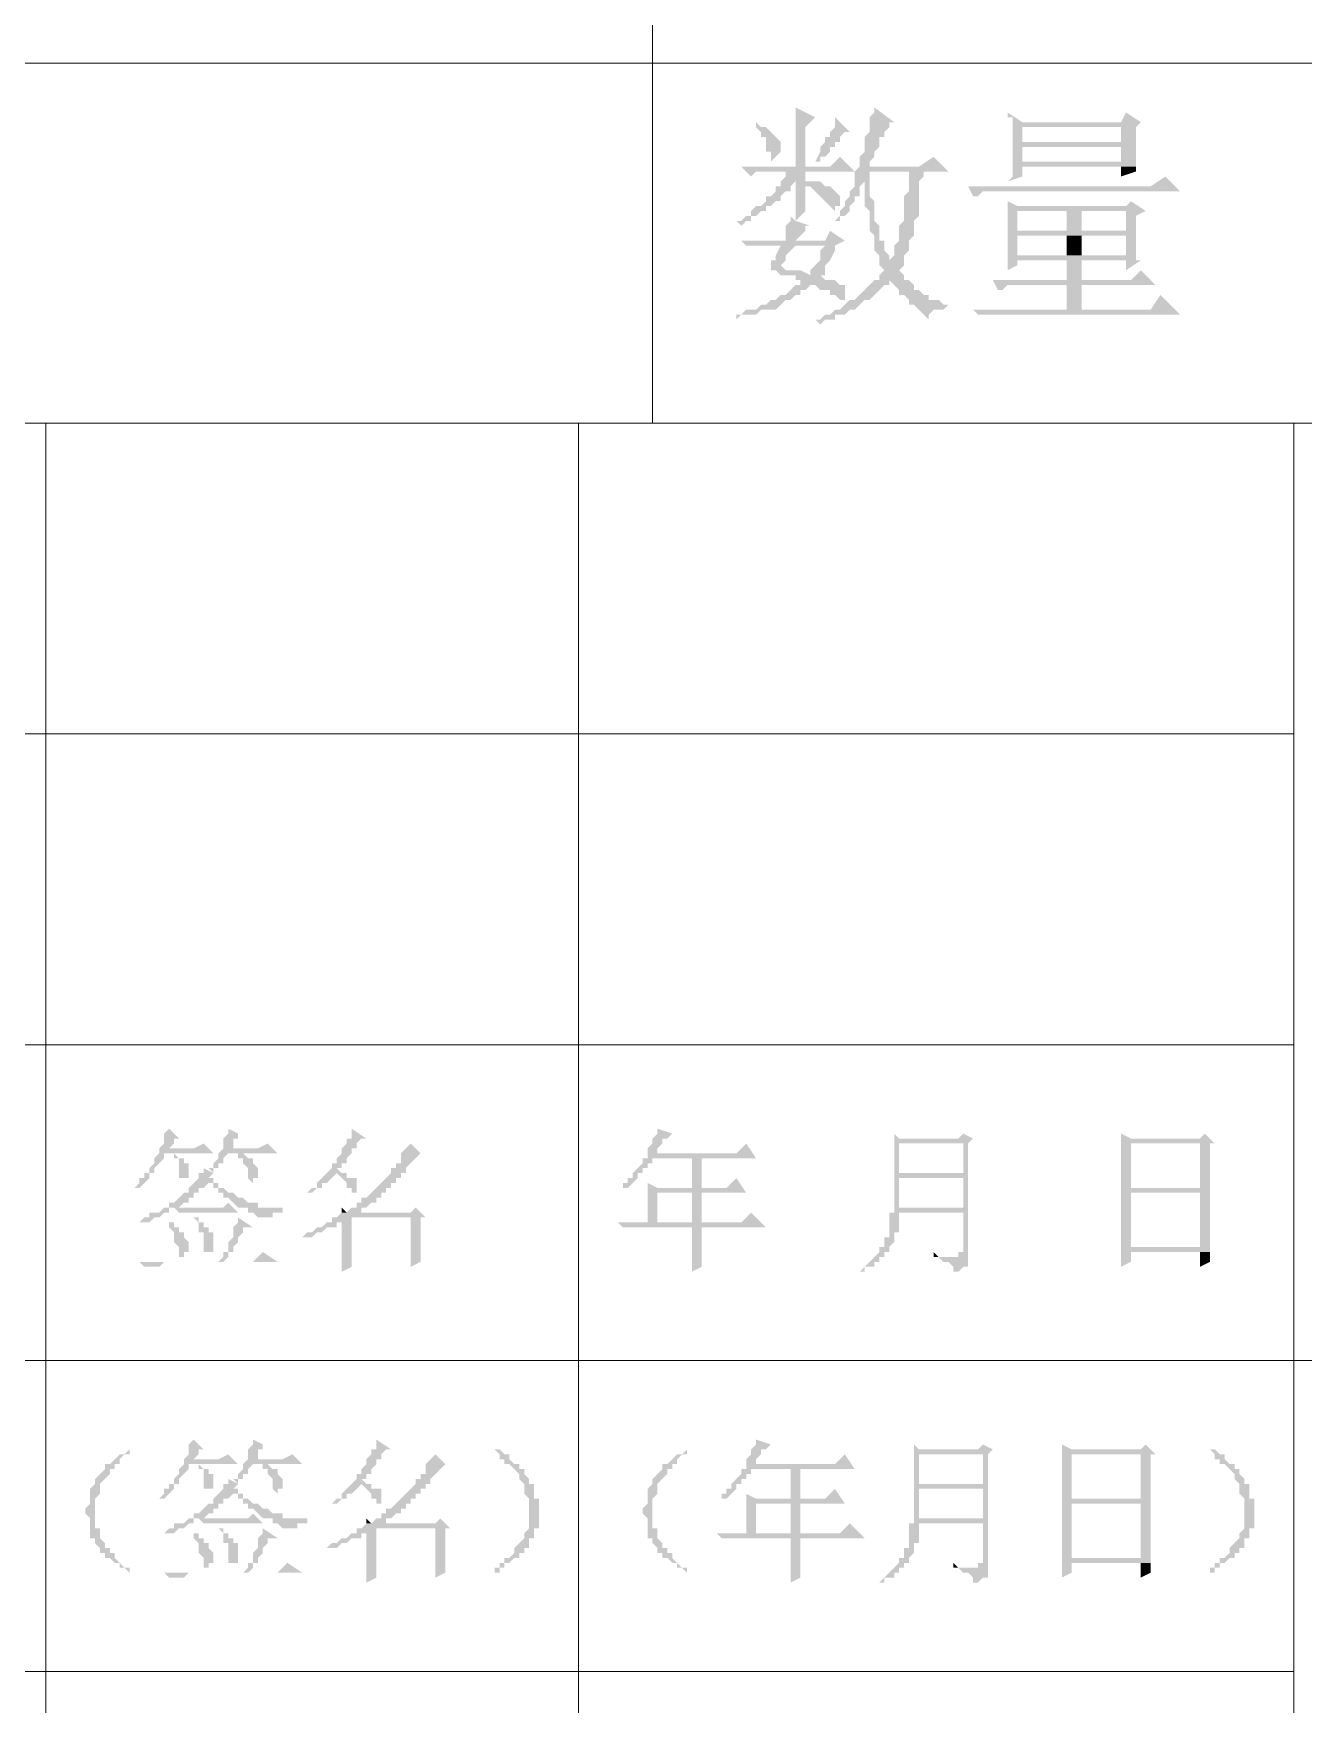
# Model space of a CAD drawing. Header units: millimetres. Extents: x 6 to 291, y 3 to 207.
# Drawn here: x 234.84 to 245.74, y 17.33 to 31.67 of the extents above; entities that cross this region are included whole.
import ezdxf

# ---------------------------------------------------------------- set-up
doc = ezdxf.new("R2010")
doc.units = ezdxf.units.MM

msp = doc.modelspace()

# ---------------------------------------------------------------- hatches: boundary and pattern name
h = msp.add_hatch(color=7)
h.dxf.hatch_style = 2
h.paths.add_polyline_path([(241.384526, 31.030333), (241.384526, 30.988), (241.384526, 30.522333), (241.469192, 30.522333), (241.469192, 30.861), (241.553859, 30.945667)])
h = msp.add_hatch(color=7)
h.dxf.hatch_style = 2
h.paths.add_polyline_path([(242.061859, 31.030333), (242.061859, 30.988), (242.019526, 30.945667), (242.019526, 30.818667), (241.977192, 30.776333), (241.977192, 30.649333), (241.934859, 30.607), (241.934859, 30.522333), (242.019526, 30.522333), (242.019526, 30.564667), (242.061859, 30.607), (242.061859, 30.649333), (242.104192, 30.691667), (242.104192, 30.776333), (242.146526, 30.776333), (242.146526, 30.818667), (242.188859, 30.861), (242.188859, 30.903333), (242.231192, 30.903333)])
h = msp.add_hatch(color=7)
h.dxf.hatch_style = 2
h.paths.add_polyline_path([(243.204859, 30.988), (243.204859, 30.945667), (243.247192, 30.945667), (243.247192, 30.903333), (244.178526, 30.861), (244.178526, 30.734), (243.331859, 30.734), (243.247192, 30.691667), (243.247192, 30.437667), (243.204859, 30.395333), (243.331859, 30.437667), (243.331859, 30.522333), (244.305526, 30.522333), (243.331859, 30.564667), (243.331859, 30.691667), (244.305526, 30.691667), (244.305526, 30.861), (244.347859, 30.903333), (243.331859, 30.903333)])
h = msp.add_hatch(color=7)
h.dxf.hatch_style = 2
h.paths.add_polyline_path([(244.220859, 30.988), (244.178526, 30.903333), (243.331859, 30.903333), (244.347859, 30.903333)])
h = msp.add_hatch(color=7)
h.dxf.hatch_style = 2
h.paths.add_polyline_path([(241.045859, 30.903333), (241.045859, 30.861), (241.088192, 30.818667), (241.088192, 30.776333), (241.130526, 30.776333), (241.130526, 30.649333), (241.172859, 30.649333), (241.172859, 30.564667), (241.215192, 30.607), (241.257526, 30.649333), (241.257526, 30.734), (241.215192, 30.776333), (241.172859, 30.818667), (241.130526, 30.861), (241.088192, 30.861)])
h = msp.add_hatch(color=7)
h.dxf.hatch_style = 2
h.paths.add_polyline_path([(241.723192, 30.945667), (241.723192, 30.903333), (241.723192, 30.861), (241.680859, 30.818667), (241.680859, 30.776333), (241.638526, 30.776333), (241.638526, 30.734), (241.596192, 30.691667), (241.596192, 30.649333), (241.553859, 30.564667), (241.596192, 30.564667), (241.596192, 30.607), (241.638526, 30.607), (241.680859, 30.649333), (241.680859, 30.691667), (241.723192, 30.691667), (241.723192, 30.734), (241.765526, 30.734), (241.765526, 30.776333), (241.807859, 30.818667), (241.850192, 30.818667)])
h = msp.add_hatch(color=7)
h.dxf.hatch_style = 2
h.paths.add_polyline_path([(243.247192, 30.903333), (243.247192, 30.691667), (243.331859, 30.734), (243.331859, 30.861), (244.178526, 30.861)])
h = msp.add_hatch(color=7)
h.dxf.hatch_style = 2
h.paths.add_polyline_path([(244.305526, 30.691667), (244.178526, 30.691667), (244.178526, 30.564667), (243.331859, 30.564667), (244.305526, 30.522333), (244.305526, 30.649333)])
h = msp.add_hatch(color=7)
h.dxf.hatch_style = 2
h.paths.add_polyline_path([(241.765526, 30.607), (241.680859, 30.522333), (240.918859, 30.522333), (241.003526, 30.437667), (241.045859, 30.48), (241.892526, 30.48)])
h = msp.add_hatch(color=7)
h.dxf.hatch_style = 2
h.paths.add_polyline_path([(242.569859, 30.607), (242.442859, 30.522333), (241.934859, 30.522333), (241.892526, 30.48), (241.892526, 30.353), (241.850192, 30.310667), (241.850192, 30.268333), (241.807859, 30.226), (241.807859, 30.183667), (241.765526, 30.141333), (241.765526, 30.099), (241.723192, 30.056667), (241.765526, 30.056667), (241.765526, 30.099), (241.807859, 30.099), (241.850192, 30.141333), (241.850192, 30.183667), (241.892526, 30.226), (241.892526, 30.268333), (241.934859, 30.268333), (241.934859, 30.353), (241.977192, 30.395333), (241.977192, 30.437667), (242.019526, 30.437667), (242.019526, 30.48), (242.696859, 30.48)])
h = msp.add_hatch(color=7)
h.dxf.hatch_style = 2
h.paths.add_polyline_path([(241.469192, 30.48), (241.299859, 30.48), (241.299859, 30.437667), (241.257526, 30.395333), (241.257526, 30.353), (241.215192, 30.353), (241.215192, 30.310667), (241.172859, 30.268333), (241.130526, 30.268333), (241.130526, 30.226), (241.088192, 30.183667), (241.045859, 30.183667), (241.003526, 30.141333), (241.003526, 30.099), (240.961192, 30.099), (240.918859, 30.056667), (240.876526, 30.056667), (240.918859, 30.014333), (240.961192, 30.056667), (241.003526, 30.056667), (241.003526, 30.099), (241.045859, 30.099), (241.088192, 30.141333), (241.130526, 30.141333), (241.130526, 30.183667), (241.172859, 30.183667), (241.215192, 30.226), (241.257526, 30.226), (241.257526, 30.268333), (241.299859, 30.310667), (241.342192, 30.310667), (241.342192, 30.353), (241.384526, 30.395333), (241.553859, 30.395333), (241.469192, 30.395333)])
h = msp.add_hatch(color=7)
h.dxf.hatch_style = 2
h.paths.add_polyline_path([(242.019526, 30.437667), (241.977192, 30.437667), (241.977192, 30.183667), (242.019526, 30.141333), (242.019526, 30.056667), (242.019526, 29.972), (242.061859, 29.929667), (242.061859, 29.802667), (242.104192, 29.760333), (242.104192, 29.718), (242.104192, 29.675667), (242.146526, 29.633333), (242.104192, 29.591), (242.104192, 29.548667), (242.061859, 29.548667), (242.019526, 29.506333), (241.977192, 29.464), (241.934859, 29.421667), (241.892526, 29.379333), (241.850192, 29.379333), (241.807859, 29.337), (241.765526, 29.294667), (241.723192, 29.294667), (241.680859, 29.252333), (241.638526, 29.252333), (241.596192, 29.21), (241.553859, 29.21), (241.596192, 29.167667), (241.638526, 29.21), (241.723192, 29.21), (241.723192, 29.252333), (241.807859, 29.252333), (241.850192, 29.294667), (241.892526, 29.294667), (241.934859, 29.337), (241.977192, 29.379333), (242.019526, 29.379333), (242.061859, 29.421667), (242.104192, 29.464), (242.146526, 29.506333), (242.188859, 29.506333), (242.188859, 29.548667), (242.315859, 29.548667), (242.315859, 29.591), (242.273526, 29.633333), (242.315859, 29.675667), (242.315859, 29.718), (242.188859, 29.718), (242.188859, 29.760333), (242.146526, 29.802667), (242.146526, 29.887333), (242.104192, 29.887333), (242.104192, 30.014333), (242.061859, 30.056667), (242.061859, 30.226), (242.019526, 30.268333), (242.019526, 30.395333)])
h = msp.add_hatch(color=7)
h.dxf.hatch_style = 2
h.paths.add_polyline_path([(242.485192, 30.48), (242.358192, 30.48), (242.358192, 30.310667), (242.315859, 30.268333), (242.315859, 30.056667), (242.273526, 30.014333), (242.273526, 29.887333), (242.231192, 29.845), (242.231192, 29.760333), (242.188859, 29.718), (242.315859, 29.718), (242.315859, 29.760333), (242.358192, 29.802667), (242.358192, 29.887333), (242.400526, 29.929667), (242.400526, 30.056667), (242.442859, 30.099), (242.442859, 30.395333), (242.485192, 30.437667)])
h = msp.add_hatch(color=7)
h.dxf.hatch_style = 2
h.paths.add_polyline_path([(244.559526, 30.437667), (244.432526, 30.353), (242.866192, 30.353), (242.908526, 30.268333), (242.950859, 30.268333), (242.993192, 30.310667), (244.686526, 30.310667)])
h = msp.add_hatch(color=7)
h.dxf.hatch_style = 2
h.paths.add_polyline_path([(244.305526, 30.522333), (244.178526, 30.522333), (244.178526, 30.437667), (244.305526, 30.48)])
h = msp.add_hatch(color=7)
h.dxf.hatch_style = 2
h.paths.add_polyline_path([(241.553859, 30.395333), (241.384526, 30.395333), (241.384526, 30.056667), (241.469192, 30.141333), (241.469192, 30.353), (241.638526, 30.353), (241.596192, 30.395333)])
h = msp.add_hatch(color=7)
h.dxf.hatch_style = 2
h.paths.add_polyline_path([(241.638526, 30.353), (241.469192, 30.353), (241.511526, 30.353), (241.553859, 30.310667), (241.596192, 30.268333), (241.638526, 30.226), (241.680859, 30.183667), (241.723192, 30.141333), (241.723192, 30.183667), (241.765526, 30.183667), (241.765526, 30.268333), (241.723192, 30.310667), (241.680859, 30.353)])
h = msp.add_hatch(color=7)
h.dxf.hatch_style = 2
h.paths.add_polyline_path([(243.204859, 30.226), (243.204859, 30.141333), (244.220859, 30.141333), (244.220859, 29.972), (243.839859, 29.972), (244.305526, 29.929667), (244.305526, 30.099), (244.390192, 30.141333), (243.289526, 30.183667)])
h = msp.add_hatch(color=7)
h.dxf.hatch_style = 2
h.paths.add_polyline_path([(243.204859, 30.141333), (243.204859, 29.929667), (244.220859, 29.929667), (244.220859, 29.760333), (243.289526, 29.760333), (244.305526, 29.760333), (244.305526, 29.929667), (243.839859, 29.972), (243.289526, 29.972), (243.289526, 30.141333), (243.712859, 30.141333)])
h = msp.add_hatch(color=7)
h.dxf.hatch_style = 2
h.paths.add_polyline_path([(244.263192, 30.226), (244.220859, 30.183667), (243.289526, 30.183667), (244.390192, 30.141333)])
h = msp.add_hatch(color=7)
h.dxf.hatch_style = 2
h.paths.add_polyline_path([(243.712859, 30.141333), (243.712859, 29.972), (243.289526, 29.972), (243.839859, 29.972), (243.839859, 30.141333), (244.220859, 30.141333)])
h = msp.add_hatch(color=7)
h.dxf.hatch_style = 2
h.paths.add_polyline_path([(241.680859, 29.972), (241.638526, 29.887333), (240.918859, 29.887333), (240.961192, 29.845), (241.638526, 29.845), (241.807859, 29.887333)])
h = msp.add_hatch(color=7)
h.dxf.hatch_style = 2
h.paths.add_polyline_path([(241.342192, 30.099), (241.342192, 30.056667), (241.299859, 30.014333), (241.299859, 29.887333), (241.384526, 29.887333), (241.426859, 29.929667), (241.469192, 29.972), (241.469192, 30.014333), (241.511526, 30.014333), (241.384526, 30.056667)])
h = msp.add_hatch(color=7)
h.dxf.hatch_style = 2
h.paths.add_polyline_path([(241.807859, 29.887333), (241.638526, 29.845), (241.596192, 29.802667), (241.596192, 29.718), (241.553859, 29.675667), (241.511526, 29.633333), (241.511526, 29.591), (241.299859, 29.591), (241.384526, 29.591), (241.384526, 29.548667), (241.426859, 29.548667), (241.426859, 29.506333), (241.384526, 29.506333), (241.342192, 29.464), (241.299859, 29.421667), (241.257526, 29.421667), (241.215192, 29.379333), (241.172859, 29.379333), (241.130526, 29.337), (241.088192, 29.337), (241.045859, 29.294667), (240.961192, 29.294667), (240.918859, 29.252333), (240.876526, 29.252333), (240.876526, 29.21), (240.918859, 29.252333), (241.045859, 29.252333), (241.088192, 29.294667), (241.215192, 29.294667), (241.257526, 29.337), (241.299859, 29.379333), (241.342192, 29.379333), (241.384526, 29.421667), (241.426859, 29.421667), (241.426859, 29.464), (241.469192, 29.464), (241.511526, 29.506333), (241.765526, 29.506333), (241.723192, 29.548667), (241.638526, 29.548667), (241.596192, 29.591), (241.638526, 29.591), (241.638526, 29.675667), (241.680859, 29.718), (241.723192, 29.802667), (241.723192, 29.845)])
h = msp.add_hatch(color=7)
h.dxf.hatch_style = 2
h.paths.add_polyline_path([(241.384526, 29.845), (241.257526, 29.845), (241.215192, 29.760333), (241.215192, 29.718), (241.172859, 29.718), (241.172859, 29.633333), (241.130526, 29.633333), (241.215192, 29.633333), (241.257526, 29.591), (241.511526, 29.591), (241.426859, 29.633333), (241.299859, 29.633333), (241.257526, 29.675667), (241.299859, 29.718), (241.299859, 29.760333), (241.342192, 29.802667)])
h = msp.add_hatch(color=7)
h.dxf.hatch_style = 2
h.paths.add_polyline_path([(243.204859, 29.929667), (243.204859, 29.887333), (243.204859, 29.633333), (243.289526, 29.675667), (243.289526, 29.718), (244.305526, 29.718), (244.305526, 29.760333), (243.289526, 29.760333), (243.289526, 29.929667), (244.220859, 29.929667)])
h = msp.add_hatch(color=7)
h.dxf.hatch_style = 2
h.paths.add_polyline_path([(243.839859, 29.760333), (243.839859, 29.929667), (243.712859, 29.929667), (243.712859, 29.760333)])
h = msp.add_hatch(color=7)
h.dxf.hatch_style = 2
h.paths.add_polyline_path([(243.712859, 29.718), (243.712859, 29.548667), (243.839859, 29.548667), (243.839859, 29.718), (244.220859, 29.718)])
h = msp.add_hatch(color=7)
h.dxf.hatch_style = 2
h.paths.add_polyline_path([(244.305526, 29.718), (243.712859, 29.718), (244.220859, 29.718), (244.220859, 29.633333), (244.347859, 29.718)])
h = msp.add_hatch(color=7)
h.dxf.hatch_style = 2
h.paths.add_polyline_path([(242.315859, 29.548667), (242.188859, 29.548667), (242.231192, 29.506333), (242.273526, 29.464), (242.273526, 29.421667), (242.315859, 29.421667), (242.358192, 29.379333), (242.358192, 29.337), (242.400526, 29.337), (242.442859, 29.294667), (242.485192, 29.252333), (242.527526, 29.21), (242.527526, 29.252333), (242.569859, 29.294667), (242.654526, 29.294667), (242.696859, 29.337), (242.654526, 29.337), (242.612192, 29.379333), (242.527526, 29.379333), (242.527526, 29.421667), (242.485192, 29.421667), (242.442859, 29.464), (242.400526, 29.464), (242.400526, 29.506333), (242.358192, 29.548667)])
h = msp.add_hatch(color=7)
h.dxf.hatch_style = 2
h.paths.add_polyline_path([(244.347859, 29.633333), (244.263192, 29.548667), (243.077859, 29.548667), (243.120192, 29.464), (243.162526, 29.464), (243.204859, 29.506333), (244.474859, 29.506333)])
h = msp.add_hatch(color=7)
h.dxf.hatch_style = 2
h.paths.add_polyline_path([(241.765526, 29.506333), (241.553859, 29.506333), (241.596192, 29.464), (241.680859, 29.464), (241.680859, 29.421667), (241.723192, 29.421667), (241.765526, 29.379333), (241.807859, 29.379333), (241.807859, 29.421667), (241.807859, 29.506333)])
h = msp.add_hatch(color=7)
h.dxf.hatch_style = 2
h.paths.add_polyline_path([(244.517192, 29.421667), (244.432526, 29.294667), (242.908526, 29.294667), (242.950859, 29.252333), (244.686526, 29.252333)])
h = msp.add_hatch(color=7)
h.dxf.hatch_style = 2
h.paths.add_polyline_path([(243.839859, 29.294667), (243.839859, 29.506333), (243.712859, 29.506333), (243.712859, 29.294667)])
h = msp.add_hatch(color=7)
h.dxf.hatch_style = 2
h.paths.add_polyline_path([(236.008192, 22.267333), (235.965859, 22.225), (235.965859, 22.182667), (235.965859, 22.140333), (235.923526, 22.098), (235.923526, 22.055667), (236.008192, 22.098), (236.050526, 22.140333), (236.050526, 22.182667), (236.092859, 22.182667)])
h = msp.add_hatch(color=7)
h.dxf.hatch_style = 2
h.paths.add_polyline_path([(236.516192, 22.267333), (236.516192, 22.225), (236.473859, 22.182667), (236.473859, 22.140333), (236.473859, 22.098), (236.431526, 22.055667), (236.516192, 22.098), (236.558526, 22.098), (236.558526, 22.182667), (236.600859, 22.182667), (236.600859, 22.225)])
h = msp.add_hatch(color=7)
h.dxf.hatch_style = 2
h.paths.add_polyline_path([(237.574526, 22.267333), (237.574526, 22.225), (237.574526, 22.182667), (237.532192, 22.182667), (237.532192, 22.140333), (237.489859, 22.098), (237.489859, 22.055667), (237.574526, 22.055667), (237.574526, 22.098), (237.616859, 22.098), (237.616859, 22.140333), (237.659192, 22.182667), (237.701526, 22.182667)])
h = msp.add_hatch(color=7)
h.dxf.hatch_style = 2
h.paths.add_polyline_path([(240.199192, 22.267333), (240.199192, 22.225), (240.156859, 22.182667), (240.156859, 22.140333), (240.114526, 22.098), (240.114526, 22.055667), (240.199192, 22.055667), (240.199192, 22.098), (240.241526, 22.140333), (240.241526, 22.182667), (240.283859, 22.182667), (240.326192, 22.225)])
h = msp.add_hatch(color=7)
h.dxf.hatch_style = 2
h.paths.add_polyline_path([(236.304526, 22.140333), (236.219859, 22.098), (236.008192, 22.098), (235.923526, 22.055667), (235.881192, 22.013333), (235.881192, 21.971), (235.838859, 21.928667), (235.838859, 21.886333), (235.796526, 21.886333), (235.796526, 21.844), (235.754192, 21.844), (235.754192, 21.801667), (235.711859, 21.759333), (235.754192, 21.759333), (235.796526, 21.801667), (235.838859, 21.844), (235.838859, 21.886333), (235.881192, 21.886333), (235.881192, 21.928667), (235.923526, 21.971), (235.965859, 22.013333), (235.965859, 22.055667), (236.389192, 22.055667)])
h = msp.add_hatch(color=7)
h.dxf.hatch_style = 2
h.paths.add_polyline_path([(236.854859, 22.140333), (236.770192, 22.098), (236.516192, 22.098), (236.431526, 22.055667), (236.431526, 22.013333), (236.389192, 21.971), (236.389192, 21.928667), (236.346859, 21.928667), (236.389192, 21.886333), (236.389192, 21.928667), (236.431526, 21.928667), (236.431526, 21.971), (236.473859, 21.971), (236.473859, 22.013333), (236.516192, 22.055667), (236.939526, 22.055667)])
h = msp.add_hatch(color=7)
h.dxf.hatch_style = 2
h.paths.add_polyline_path([(238.082526, 22.140333), (237.997859, 22.055667), (237.489859, 22.055667), (237.447526, 22.013333), (237.447526, 21.971), (237.405192, 21.971), (237.405192, 21.928667), (237.362859, 21.886333), (237.447526, 21.886333), (237.489859, 21.844), (237.532192, 21.801667), (237.532192, 21.759333), (237.574526, 21.759333), (237.574526, 21.717), (237.616859, 21.717), (237.616859, 21.759333), (237.616859, 21.801667), (237.616859, 21.844), (237.532192, 21.844), (237.532192, 21.886333), (237.489859, 21.886333), (237.447526, 21.928667), (237.489859, 21.928667), (237.489859, 21.971), (237.532192, 21.971), (237.532192, 22.013333), (237.574526, 22.055667), (238.167192, 22.055667)])
h = msp.add_hatch(color=7)
h.dxf.hatch_style = 2
h.paths.add_polyline_path([(240.961192, 22.140333), (240.876526, 22.055667), (240.114526, 22.055667), (240.114526, 22.013333), (240.072192, 22.013333), (240.072192, 21.971), (240.029859, 21.928667), (239.987526, 21.886333), (239.987526, 21.844), (239.945192, 21.844), (239.945192, 21.801667), (239.902859, 21.801667), (239.902859, 21.759333), (239.945192, 21.759333), (239.987526, 21.801667), (240.029859, 21.844), (240.029859, 21.886333), (240.072192, 21.886333), (240.072192, 21.928667), (240.114526, 21.928667), (240.114526, 21.971), (240.156859, 21.971), (240.156859, 22.013333), (241.045859, 22.013333)])
h = msp.add_hatch(color=7)
h.dxf.hatch_style = 2
h.paths.add_polyline_path([(242.231192, 22.225), (242.231192, 22.140333), (242.823859, 22.140333), (242.823859, 21.886333), (242.231192, 21.886333), (242.823859, 21.844), (242.823859, 21.59), (242.231192, 21.59), (242.231192, 21.547667), (242.823859, 21.547667), (242.823859, 21.209), (242.781526, 21.209), (242.781526, 21.166667), (242.569859, 21.166667), (242.612192, 21.166667), (242.654526, 21.124333), (242.696859, 21.124333), (242.739192, 21.082), (242.739192, 21.039667), (242.781526, 21.039667), (242.823859, 21.082), (242.866192, 21.082), (242.866192, 21.124333), (242.866192, 21.166667), (242.866192, 22.140333), (242.908526, 22.182667), (242.273526, 22.182667)])
h = msp.add_hatch(color=7)
h.dxf.hatch_style = 2
h.paths.add_polyline_path([(242.231192, 22.140333), (242.231192, 22.013333), (242.231192, 21.928667), (242.231192, 21.886333), (242.273526, 21.886333), (242.273526, 22.140333), (242.823859, 22.140333)])
h = msp.add_hatch(color=7)
h.dxf.hatch_style = 2
h.paths.add_polyline_path([(242.823859, 22.225), (242.781526, 22.182667), (242.273526, 22.182667), (242.908526, 22.182667)])
h = msp.add_hatch(color=7)
h.dxf.hatch_style = 2
h.paths.add_polyline_path([(244.178526, 22.225), (244.178526, 22.140333), (244.855859, 22.140333), (244.855859, 21.759333), (244.263192, 21.759333), (244.178526, 21.717), (244.855859, 21.717), (244.855859, 21.251333), (244.178526, 21.251333), (244.178526, 21.166667), (244.178526, 21.082), (244.263192, 21.124333), (244.263192, 21.209), (244.940526, 21.209), (244.940526, 21.293667), (244.940526, 22.140333), (244.982859, 22.140333), (244.263192, 22.182667)])
h = msp.add_hatch(color=7)
h.dxf.hatch_style = 2
h.paths.add_polyline_path([(244.178526, 22.140333), (244.178526, 22.055667), (244.178526, 21.971), (244.178526, 21.886333), (244.178526, 21.801667), (244.178526, 21.759333), (244.178526, 21.717), (244.263192, 21.759333), (244.263192, 22.140333), (244.855859, 22.140333)])
h = msp.add_hatch(color=7)
h.dxf.hatch_style = 2
h.paths.add_polyline_path([(244.898192, 22.225), (244.855859, 22.182667), (244.263192, 22.182667), (244.982859, 22.140333)])
h = msp.add_hatch(color=7)
h.dxf.hatch_style = 2
h.paths.add_polyline_path([(236.050526, 22.055667), (236.050526, 22.013333), (236.092859, 22.013333), (236.092859, 21.928667), (236.092859, 21.886333), (236.092859, 21.844), (236.177526, 21.844), (236.177526, 21.886333), (236.177526, 21.928667), (236.177526, 21.971), (236.135192, 21.971), (236.135192, 22.013333), (236.092859, 22.013333)])
h = msp.add_hatch(color=7)
h.dxf.hatch_style = 2
h.paths.add_polyline_path([(236.643192, 22.055667), (236.600859, 22.055667), (236.600859, 22.013333), (236.643192, 22.013333), (236.643192, 21.971), (236.685526, 21.928667), (236.685526, 21.886333), (236.685526, 21.844), (236.727859, 21.801667), (236.727859, 21.844), (236.770192, 21.844), (236.770192, 21.886333), (236.770192, 21.928667), (236.727859, 21.971), (236.727859, 22.013333), (236.685526, 22.013333)])
h = msp.add_hatch(color=7)
h.dxf.hatch_style = 2
h.paths.add_polyline_path([(238.167192, 22.055667), (237.997859, 22.055667), (237.997859, 22.013333), (237.997859, 21.971), (237.955526, 21.971), (237.955526, 21.928667), (237.913192, 21.928667), (237.913192, 21.886333), (237.870859, 21.844), (237.828526, 21.801667), (237.786192, 21.759333), (237.743859, 21.717), (237.701526, 21.674667), (237.659192, 21.674667), (237.659192, 21.632333), (237.616859, 21.632333), (237.616859, 21.59), (237.574526, 21.59), (237.532192, 21.547667), (237.659192, 21.547667), (237.659192, 21.59), (237.701526, 21.59), (237.743859, 21.632333), (237.786192, 21.632333), (237.786192, 21.674667), (237.828526, 21.674667), (237.828526, 21.717), (237.870859, 21.717), (237.870859, 21.759333), (237.913192, 21.759333), (237.913192, 21.801667), (237.955526, 21.801667), (237.955526, 21.844), (237.997859, 21.844), (237.997859, 21.886333), (238.040192, 21.886333), (238.040192, 21.928667), (238.082526, 21.971), (238.124859, 22.013333)])
h = msp.add_hatch(color=7)
h.dxf.hatch_style = 2
h.paths.add_polyline_path([(240.580192, 22.013333), (240.495526, 22.013333), (240.495526, 21.759333), (240.199192, 21.759333), (240.580192, 21.759333)])
h = msp.add_hatch(color=7)
h.dxf.hatch_style = 2
h.paths.add_polyline_path([(236.304526, 21.928667), (236.304526, 21.886333), (236.262192, 21.886333), (236.262192, 21.844), (236.219859, 21.801667), (236.177526, 21.759333), (236.177526, 21.717), (236.135192, 21.717), (236.092859, 21.674667), (236.050526, 21.632333), (236.008192, 21.632333), (236.008192, 21.59), (235.965859, 21.59), (235.923526, 21.547667), (235.838859, 21.547667), (235.838859, 21.505333), (235.796526, 21.505333), (235.754192, 21.463), (235.711859, 21.463), (235.838859, 21.463), (235.881192, 21.505333), (235.923526, 21.505333), (235.965859, 21.547667), (236.008192, 21.547667), (236.008192, 21.59), (236.092859, 21.59), (236.135192, 21.632333), (236.177526, 21.632333), (236.177526, 21.674667), (236.219859, 21.674667), (236.219859, 21.717), (236.262192, 21.717), (236.262192, 21.759333), (236.304526, 21.759333), (236.346859, 21.801667), (236.346859, 21.844), (236.389192, 21.844), (236.346859, 21.844), (236.389192, 21.886333)])
h = msp.add_hatch(color=7)
h.dxf.hatch_style = 2
h.paths.add_polyline_path([(236.389192, 21.844), (236.346859, 21.844), (236.346859, 21.801667), (236.389192, 21.801667), (236.389192, 21.759333), (236.431526, 21.759333), (236.431526, 21.717), (236.473859, 21.717), (236.473859, 21.674667), (236.516192, 21.674667), (236.558526, 21.632333), (236.600859, 21.59), (236.685526, 21.59), (236.685526, 21.547667), (236.727859, 21.547667), (236.770192, 21.505333), (236.897192, 21.505333), (236.897192, 21.547667), (236.981859, 21.547667), (236.981859, 21.59), (236.770192, 21.59), (236.770192, 21.632333), (236.685526, 21.632333), (236.643192, 21.674667), (236.600859, 21.674667), (236.558526, 21.717), (236.516192, 21.717), (236.473859, 21.759333), (236.431526, 21.759333), (236.431526, 21.801667), (236.389192, 21.801667)])
h = msp.add_hatch(color=7)
h.dxf.hatch_style = 2
h.paths.add_polyline_path([(237.362859, 21.886333), (237.320526, 21.844), (237.278192, 21.801667), (237.278192, 21.759333), (237.235859, 21.759333), (237.193526, 21.717), (237.235859, 21.717), (237.278192, 21.759333), (237.320526, 21.759333), (237.320526, 21.801667), (237.362859, 21.801667), (237.405192, 21.844), (237.447526, 21.886333)])
h = msp.add_hatch(color=7)
h.dxf.hatch_style = 2
h.paths.add_polyline_path([(240.876526, 21.844), (240.791859, 21.759333), (240.114526, 21.759333), (240.114526, 21.717), (240.114526, 21.674667), (240.114526, 21.547667), (240.114526, 21.463), (240.199192, 21.463), (240.199192, 21.717), (240.961192, 21.717)])
h = msp.add_hatch(color=7)
h.dxf.hatch_style = 2
h.paths.add_polyline_path([(240.114526, 21.801667), (240.114526, 21.759333), (240.580192, 21.759333), (240.199192, 21.759333)])
h = msp.add_hatch(color=7)
h.dxf.hatch_style = 2
h.paths.add_polyline_path([(242.231192, 21.886333), (242.231192, 21.801667), (242.231192, 21.759333), (242.231192, 21.717), (242.231192, 21.632333), (242.231192, 21.59), (242.273526, 21.59), (242.273526, 21.674667), (242.273526, 21.759333), (242.273526, 21.844), (242.823859, 21.844)])
h = msp.add_hatch(color=7)
h.dxf.hatch_style = 2
h.paths.add_polyline_path([(240.580192, 21.463), (240.580192, 21.717), (240.495526, 21.717), (240.495526, 21.463)])
h = msp.add_hatch(color=7)
h.dxf.hatch_style = 2
h.paths.add_polyline_path([(244.178526, 21.717), (244.178526, 21.674667), (244.178526, 21.632333), (244.178526, 21.547667), (244.178526, 21.505333), (244.178526, 21.420667), (244.178526, 21.336), (244.178526, 21.251333), (244.263192, 21.251333), (244.263192, 21.717), (244.855859, 21.717)])
h = msp.add_hatch(color=7)
h.dxf.hatch_style = 2
h.paths.add_polyline_path([(236.516192, 21.632333), (236.473859, 21.59), (236.050526, 21.59), (236.092859, 21.547667), (236.600859, 21.547667)])
h = msp.add_hatch(color=7)
h.dxf.hatch_style = 2
h.paths.add_polyline_path([(238.124859, 21.59), (238.082526, 21.547667), (237.489859, 21.547667), (237.447526, 21.505333), (238.082526, 21.505333), (238.082526, 21.166667), (237.574526, 21.166667), (238.167192, 21.166667), (238.167192, 21.251333), (238.167192, 21.505333), (238.209526, 21.505333)])
h = msp.add_hatch(color=7)
h.dxf.hatch_style = 2
h.paths.add_polyline_path([(237.489859, 21.59), (237.489859, 21.547667), (237.659192, 21.547667), (237.532192, 21.547667)])
h = msp.add_hatch(color=7)
h.dxf.hatch_style = 2
h.paths.add_polyline_path([(241.003526, 21.547667), (240.918859, 21.463), (239.860526, 21.463), (239.902859, 21.420667), (241.130526, 21.420667)])
h = msp.add_hatch(color=7)
h.dxf.hatch_style = 2
h.paths.add_polyline_path([(242.231192, 21.547667), (242.188859, 21.547667), (242.188859, 21.463), (242.188859, 21.420667), (242.188859, 21.336), (242.146526, 21.336), (242.146526, 21.293667), (242.146526, 21.251333), (242.104192, 21.251333), (242.104192, 21.209), (242.061859, 21.166667), (242.019526, 21.124333), (241.977192, 21.082), (241.934859, 21.039667), (241.977192, 21.039667), (241.977192, 21.082), (242.061859, 21.082), (242.061859, 21.124333), (242.104192, 21.124333), (242.104192, 21.166667), (242.146526, 21.166667), (242.146526, 21.209), (242.188859, 21.209), (242.188859, 21.251333), (242.231192, 21.293667), (242.231192, 21.378333), (242.273526, 21.378333), (242.273526, 21.420667), (242.273526, 21.547667), (242.823859, 21.547667)])
h = msp.add_hatch(color=7)
h.dxf.hatch_style = 2
h.paths.add_polyline_path([(236.008192, 21.463), (236.008192, 21.420667), (236.050526, 21.378333), (236.050526, 21.336), (236.050526, 21.293667), (236.092859, 21.251333), (236.092859, 21.166667), (236.135192, 21.166667), (236.135192, 21.209), (236.177526, 21.209), (236.177526, 21.251333), (236.177526, 21.293667), (236.135192, 21.336), (236.135192, 21.378333), (236.092859, 21.378333), (236.092859, 21.420667), (236.050526, 21.420667), (236.050526, 21.463)])
h = msp.add_hatch(color=7)
h.dxf.hatch_style = 2
h.paths.add_polyline_path([(236.262192, 21.505333), (236.219859, 21.505333), (236.262192, 21.463), (236.262192, 21.378333), (236.304526, 21.378333), (236.304526, 21.336), (236.304526, 21.251333), (236.304526, 21.209), (236.389192, 21.209), (236.389192, 21.251333), (236.389192, 21.336), (236.389192, 21.378333), (236.346859, 21.378333), (236.346859, 21.420667), (236.304526, 21.420667), (236.304526, 21.463), (236.262192, 21.463)])
h = msp.add_hatch(color=7)
h.dxf.hatch_style = 2
h.paths.add_polyline_path([(236.600859, 21.505333), (236.600859, 21.463), (236.558526, 21.420667), (236.558526, 21.336), (236.516192, 21.293667), (236.516192, 21.209), (236.473859, 21.209), (236.473859, 21.166667), (236.431526, 21.124333), (236.473859, 21.124333), (236.516192, 21.166667), (236.516192, 21.209), (236.558526, 21.209), (236.558526, 21.251333), (236.600859, 21.293667), (236.600859, 21.336), (236.643192, 21.378333), (236.643192, 21.420667), (236.727859, 21.420667)])
h = msp.add_hatch(color=7)
h.dxf.hatch_style = 2
h.paths.add_polyline_path([(237.405192, 21.463), (237.362859, 21.463), (237.320526, 21.420667), (237.278192, 21.420667), (237.235859, 21.378333), (237.193526, 21.378333), (237.151192, 21.336), (237.108859, 21.336), (237.235859, 21.336), (237.278192, 21.378333), (237.320526, 21.378333), (237.362859, 21.420667), (237.447526, 21.420667), (237.447526, 21.463), (237.489859, 21.463)])
h = msp.add_hatch(color=7)
h.dxf.hatch_style = 2
h.paths.add_polyline_path([(237.447526, 21.505333), (237.405192, 21.505333), (237.405192, 21.463), (237.489859, 21.463), (237.489859, 21.293667), (237.489859, 21.251333), (237.489859, 21.209), (237.489859, 21.166667), (238.082526, 21.166667), (238.082526, 21.082), (238.167192, 21.124333), (238.167192, 21.166667), (237.574526, 21.166667), (237.574526, 21.505333), (238.082526, 21.505333)])
h = msp.add_hatch(color=7)
h.dxf.hatch_style = 2
h.paths.add_polyline_path([(240.580192, 21.420667), (240.495526, 21.420667), (240.495526, 21.251333), (240.495526, 21.166667), (240.495526, 21.082), (240.495526, 21.039667), (240.580192, 21.082), (240.580192, 21.124333), (240.580192, 21.209)])
h = msp.add_hatch(color=7)
h.dxf.hatch_style = 2
h.paths.add_polyline_path([(236.812526, 21.209), (236.727859, 21.124333), (235.754192, 21.124333), (235.796526, 21.082), (235.923526, 21.082), (235.965859, 21.124333), (236.939526, 21.124333)])
h = msp.add_hatch(color=7)
h.dxf.hatch_style = 2
h.paths.add_polyline_path([(237.489859, 21.166667), (237.489859, 21.039667), (237.574526, 21.082), (237.574526, 21.166667), (238.082526, 21.166667)])
h = msp.add_hatch(color=7)
h.dxf.hatch_style = 2
h.paths.add_polyline_path([(242.569859, 21.209), (242.569859, 21.166667), (242.739192, 21.166667), (242.612192, 21.166667)])
h = msp.add_hatch(color=7)
h.dxf.hatch_style = 2
h.paths.add_polyline_path([(244.940526, 21.209), (244.855859, 21.209), (244.855859, 21.082), (244.940526, 21.124333), (244.940526, 21.166667)])
h = msp.add_hatch(color=7)
h.dxf.hatch_style = 2
h.paths.add_polyline_path([(235.669526, 19.515667), (235.627192, 19.473333), (235.584859, 19.473333), (235.542526, 19.431), (235.500192, 19.388667), (235.457859, 19.388667), (235.457859, 19.346333), (235.415526, 19.304), (235.373192, 19.261667), (235.373192, 19.219333), (235.330859, 19.177), (235.330859, 19.092333), (235.330859, 19.05), (235.288526, 19.007667), (235.288526, 18.965333), (235.330859, 18.923), (235.330859, 18.880667), (235.330859, 18.796), (235.330859, 18.753667), (235.373192, 18.753667), (235.373192, 18.711333), (235.415526, 18.669), (235.415526, 18.626667), (235.457859, 18.626667), (235.457859, 18.584333), (235.500192, 18.584333), (235.542526, 18.542), (235.584859, 18.542), (235.584859, 18.499667), (235.627192, 18.499667), (235.669526, 18.457333), (235.669526, 18.499667), (235.627192, 18.499667), (235.584859, 18.542), (235.542526, 18.584333), (235.542526, 18.626667), (235.500192, 18.626667), (235.500192, 18.669), (235.457859, 18.669), (235.457859, 18.711333), (235.415526, 18.753667), (235.415526, 18.796), (235.415526, 18.838333), (235.373192, 18.838333), (235.373192, 18.923), (235.373192, 18.965333), (235.373192, 19.05), (235.373192, 19.092333), (235.415526, 19.134667), (235.415526, 19.177), (235.415526, 19.219333), (235.457859, 19.261667), (235.500192, 19.304), (235.500192, 19.346333), (235.542526, 19.346333), (235.542526, 19.388667), (235.584859, 19.388667), (235.584859, 19.431), (235.627192, 19.473333), (235.669526, 19.473333)])
h = msp.add_hatch(color=7)
h.dxf.hatch_style = 2
h.paths.add_polyline_path([(236.219859, 19.600333), (236.177526, 19.558), (236.177526, 19.515667), (236.177526, 19.473333), (236.135192, 19.431), (236.135192, 19.388667), (236.219859, 19.431), (236.262192, 19.473333), (236.262192, 19.515667), (236.304526, 19.515667)])
h = msp.add_hatch(color=7)
h.dxf.hatch_style = 2
h.paths.add_polyline_path([(236.727859, 19.600333), (236.727859, 19.558), (236.685526, 19.515667), (236.685526, 19.473333), (236.685526, 19.431), (236.643192, 19.388667), (236.727859, 19.431), (236.770192, 19.431), (236.770192, 19.515667), (236.812526, 19.515667), (236.812526, 19.558)])
h = msp.add_hatch(color=7)
h.dxf.hatch_style = 2
h.paths.add_polyline_path([(237.786192, 19.600333), (237.786192, 19.558), (237.786192, 19.515667), (237.743859, 19.515667), (237.743859, 19.473333), (237.701526, 19.431), (237.701526, 19.388667), (237.786192, 19.388667), (237.786192, 19.431), (237.828526, 19.431), (237.828526, 19.473333), (237.870859, 19.515667), (237.913192, 19.515667)])
h = msp.add_hatch(color=7)
h.dxf.hatch_style = 2
h.paths.add_polyline_path([(238.802192, 19.515667), (238.844526, 19.473333), (238.844526, 19.431), (238.886859, 19.431), (238.886859, 19.388667), (238.929192, 19.388667), (238.971526, 19.346333), (239.013859, 19.304), (239.013859, 19.261667), (239.056192, 19.219333), (239.056192, 19.177), (239.056192, 19.134667), (239.098526, 19.092333), (239.098526, 19.05), (239.098526, 19.007667), (239.098526, 18.923), (239.098526, 18.880667), (239.098526, 18.838333), (239.056192, 18.796), (239.056192, 18.753667), (239.013859, 18.711333), (238.971526, 18.669), (238.971526, 18.626667), (238.929192, 18.584333), (238.886859, 18.584333), (238.886859, 18.542), (238.844526, 18.542), (238.844526, 18.499667), (238.802192, 18.499667), (238.802192, 18.457333), (238.844526, 18.457333), (238.844526, 18.499667), (238.886859, 18.499667), (238.886859, 18.542), (238.929192, 18.542), (238.971526, 18.584333), (239.013859, 18.584333), (239.013859, 18.626667), (239.056192, 18.626667), (239.056192, 18.669), (239.098526, 18.669), (239.098526, 18.711333), (239.098526, 18.753667), (239.140859, 18.753667), (239.140859, 18.796), (239.140859, 18.838333), (239.183192, 18.838333), (239.183192, 18.923), (239.183192, 18.965333), (239.183192, 19.05), (239.183192, 19.092333), (239.140859, 19.092333), (239.140859, 19.177), (239.140859, 19.219333), (239.098526, 19.219333), (239.098526, 19.261667), (239.056192, 19.304), (239.056192, 19.346333), (239.013859, 19.346333), (239.013859, 19.388667), (238.971526, 19.388667), (238.929192, 19.431), (238.929192, 19.473333), (238.886859, 19.473333), (238.844526, 19.515667)])
h = msp.add_hatch(color=7)
h.dxf.hatch_style = 2
h.paths.add_polyline_path([(240.453192, 19.515667), (240.410859, 19.473333), (240.368526, 19.473333), (240.326192, 19.431), (240.283859, 19.388667), (240.241526, 19.388667), (240.241526, 19.346333), (240.199192, 19.304), (240.156859, 19.261667), (240.156859, 19.219333), (240.114526, 19.177), (240.114526, 19.092333), (240.114526, 19.05), (240.072192, 19.007667), (240.072192, 18.965333), (240.114526, 18.923), (240.114526, 18.880667), (240.114526, 18.796), (240.114526, 18.753667), (240.156859, 18.753667), (240.156859, 18.711333), (240.199192, 18.669), (240.199192, 18.626667), (240.241526, 18.626667), (240.241526, 18.584333), (240.283859, 18.584333), (240.326192, 18.542), (240.368526, 18.542), (240.368526, 18.499667), (240.410859, 18.499667), (240.453192, 18.457333), (240.453192, 18.499667), (240.410859, 18.499667), (240.368526, 18.542), (240.326192, 18.584333), (240.326192, 18.626667), (240.283859, 18.626667), (240.283859, 18.669), (240.241526, 18.669), (240.241526, 18.711333), (240.199192, 18.753667), (240.199192, 18.796), (240.199192, 18.838333), (240.156859, 18.838333), (240.156859, 18.923), (240.156859, 18.965333), (240.156859, 19.05), (240.156859, 19.092333), (240.199192, 19.134667), (240.199192, 19.177), (240.199192, 19.219333), (240.241526, 19.261667), (240.283859, 19.304), (240.283859, 19.346333), (240.326192, 19.346333), (240.326192, 19.388667), (240.368526, 19.388667), (240.368526, 19.431), (240.410859, 19.473333), (240.453192, 19.473333)])
h = msp.add_hatch(color=7)
h.dxf.hatch_style = 2
h.paths.add_polyline_path([(241.045859, 19.600333), (241.045859, 19.558), (241.003526, 19.515667), (241.003526, 19.473333), (240.961192, 19.431), (240.961192, 19.388667), (241.045859, 19.388667), (241.045859, 19.431), (241.088192, 19.473333), (241.088192, 19.515667), (241.130526, 19.515667), (241.172859, 19.558)])
h = msp.add_hatch(color=7)
h.dxf.hatch_style = 2
h.paths.add_polyline_path([(242.400526, 19.558), (242.400526, 19.473333), (242.993192, 19.473333), (242.993192, 19.219333), (242.400526, 19.219333), (242.993192, 19.177), (242.993192, 18.923), (242.400526, 18.923), (242.400526, 18.880667), (242.993192, 18.880667), (242.993192, 18.542), (242.950859, 18.542), (242.950859, 18.499667), (242.739192, 18.499667), (242.781526, 18.499667), (242.823859, 18.457333), (242.866192, 18.457333), (242.908526, 18.415), (242.908526, 18.372667), (242.950859, 18.372667), (242.993192, 18.415), (243.035526, 18.415), (243.035526, 18.457333), (243.035526, 18.499667), (243.035526, 19.473333), (243.077859, 19.515667), (242.442859, 19.515667)])
h = msp.add_hatch(color=7)
h.dxf.hatch_style = 2
h.paths.add_polyline_path([(242.993192, 19.558), (242.950859, 19.515667), (242.442859, 19.515667), (243.077859, 19.515667)])
h = msp.add_hatch(color=7)
h.dxf.hatch_style = 2
h.paths.add_polyline_path([(243.670526, 19.558), (243.670526, 19.473333), (244.347859, 19.473333), (244.347859, 19.092333), (243.755192, 19.092333), (243.670526, 19.05), (244.347859, 19.05), (244.347859, 18.584333), (243.670526, 18.584333), (243.670526, 18.499667), (243.670526, 18.415), (243.755192, 18.457333), (243.755192, 18.542), (244.432526, 18.542), (244.432526, 18.626667), (244.432526, 19.473333), (244.474859, 19.473333), (243.755192, 19.515667)])
h = msp.add_hatch(color=7)
h.dxf.hatch_style = 2
h.paths.add_polyline_path([(244.390192, 19.558), (244.347859, 19.515667), (243.755192, 19.515667), (244.474859, 19.473333)])
h = msp.add_hatch(color=7)
h.dxf.hatch_style = 2
h.paths.add_polyline_path([(244.940526, 19.515667), (244.982859, 19.473333), (244.982859, 19.431), (245.025192, 19.431), (245.025192, 19.388667), (245.067526, 19.388667), (245.109859, 19.346333), (245.152192, 19.304), (245.152192, 19.261667), (245.194526, 19.219333), (245.194526, 19.177), (245.194526, 19.134667), (245.236859, 19.092333), (245.236859, 19.05), (245.236859, 19.007667), (245.236859, 18.923), (245.236859, 18.880667), (245.236859, 18.838333), (245.194526, 18.796), (245.194526, 18.753667), (245.152192, 18.711333), (245.109859, 18.669), (245.109859, 18.626667), (245.067526, 18.584333), (245.025192, 18.584333), (245.025192, 18.542), (244.982859, 18.542), (244.982859, 18.499667), (244.940526, 18.499667), (244.940526, 18.457333), (244.982859, 18.457333), (244.982859, 18.499667), (245.025192, 18.499667), (245.025192, 18.542), (245.067526, 18.542), (245.109859, 18.584333), (245.152192, 18.584333), (245.152192, 18.626667), (245.194526, 18.626667), (245.194526, 18.669), (245.236859, 18.669), (245.236859, 18.711333), (245.236859, 18.753667), (245.279192, 18.753667), (245.279192, 18.796), (245.279192, 18.838333), (245.321526, 18.838333), (245.321526, 18.923), (245.321526, 18.965333), (245.321526, 19.05), (245.321526, 19.092333), (245.279192, 19.092333), (245.279192, 19.177), (245.279192, 19.219333), (245.236859, 19.219333), (245.236859, 19.261667), (245.194526, 19.304), (245.194526, 19.346333), (245.152192, 19.346333), (245.152192, 19.388667), (245.109859, 19.388667), (245.067526, 19.431), (245.067526, 19.473333), (245.025192, 19.473333), (244.982859, 19.515667)])
h = msp.add_hatch(color=7)
h.dxf.hatch_style = 2
h.paths.add_polyline_path([(236.516192, 19.473333), (236.431526, 19.431), (236.219859, 19.431), (236.135192, 19.388667), (236.092859, 19.346333), (236.092859, 19.304), (236.050526, 19.261667), (236.050526, 19.219333), (236.008192, 19.219333), (236.008192, 19.177), (235.965859, 19.177), (235.965859, 19.134667), (235.923526, 19.092333), (235.965859, 19.092333), (236.008192, 19.134667), (236.050526, 19.177), (236.050526, 19.219333), (236.092859, 19.219333), (236.092859, 19.261667), (236.135192, 19.304), (236.177526, 19.346333), (236.177526, 19.388667), (236.600859, 19.388667)])
h = msp.add_hatch(color=7)
h.dxf.hatch_style = 2
h.paths.add_polyline_path([(236.262192, 19.388667), (236.262192, 19.346333), (236.304526, 19.346333), (236.304526, 19.261667), (236.304526, 19.219333), (236.304526, 19.177), (236.389192, 19.177), (236.389192, 19.219333), (236.389192, 19.261667), (236.389192, 19.304), (236.346859, 19.304), (236.346859, 19.346333), (236.304526, 19.346333)])
h = msp.add_hatch(color=7)
h.dxf.hatch_style = 2
h.paths.add_polyline_path([(237.066526, 19.473333), (236.981859, 19.431), (236.727859, 19.431), (236.643192, 19.388667), (236.643192, 19.346333), (236.600859, 19.304), (236.600859, 19.261667), (236.558526, 19.261667), (236.600859, 19.219333), (236.600859, 19.261667), (236.643192, 19.261667), (236.643192, 19.304), (236.685526, 19.304), (236.685526, 19.346333), (236.727859, 19.388667), (237.151192, 19.388667)])
h = msp.add_hatch(color=7)
h.dxf.hatch_style = 2
h.paths.add_polyline_path([(236.854859, 19.388667), (236.812526, 19.388667), (236.812526, 19.346333), (236.854859, 19.346333), (236.854859, 19.304), (236.897192, 19.261667), (236.897192, 19.219333), (236.897192, 19.177), (236.939526, 19.134667), (236.939526, 19.177), (236.981859, 19.177), (236.981859, 19.219333), (236.981859, 19.261667), (236.939526, 19.304), (236.939526, 19.346333), (236.897192, 19.346333)])
h = msp.add_hatch(color=7)
h.dxf.hatch_style = 2
h.paths.add_polyline_path([(238.294192, 19.473333), (238.209526, 19.388667), (237.701526, 19.388667), (237.659192, 19.346333), (237.659192, 19.304), (237.616859, 19.304), (237.616859, 19.261667), (237.574526, 19.219333), (237.659192, 19.219333), (237.701526, 19.177), (237.743859, 19.134667), (237.743859, 19.092333), (237.786192, 19.092333), (237.786192, 19.05), (237.828526, 19.05), (237.828526, 19.092333), (237.828526, 19.134667), (237.828526, 19.177), (237.743859, 19.177), (237.743859, 19.219333), (237.701526, 19.219333), (237.659192, 19.261667), (237.701526, 19.261667), (237.701526, 19.304), (237.743859, 19.304), (237.743859, 19.346333), (237.786192, 19.388667), (238.378859, 19.388667)])
h = msp.add_hatch(color=7)
h.dxf.hatch_style = 2
h.paths.add_polyline_path([(238.378859, 19.388667), (238.209526, 19.388667), (238.209526, 19.346333), (238.209526, 19.304), (238.167192, 19.304), (238.167192, 19.261667), (238.124859, 19.261667), (238.124859, 19.219333), (238.082526, 19.177), (238.040192, 19.134667), (237.997859, 19.092333), (237.955526, 19.05), (237.913192, 19.007667), (237.870859, 19.007667), (237.870859, 18.965333), (237.828526, 18.965333), (237.828526, 18.923), (237.786192, 18.923), (237.743859, 18.880667), (237.870859, 18.880667), (237.870859, 18.923), (237.913192, 18.923), (237.955526, 18.965333), (237.997859, 18.965333), (237.997859, 19.007667), (238.040192, 19.007667), (238.040192, 19.05), (238.082526, 19.05), (238.082526, 19.092333), (238.124859, 19.092333), (238.124859, 19.134667), (238.167192, 19.134667), (238.167192, 19.177), (238.209526, 19.177), (238.209526, 19.219333), (238.251859, 19.219333), (238.251859, 19.261667), (238.294192, 19.304), (238.336526, 19.346333)])
h = msp.add_hatch(color=7)
h.dxf.hatch_style = 2
h.paths.add_polyline_path([(241.807859, 19.473333), (241.723192, 19.388667), (240.961192, 19.388667), (240.961192, 19.346333), (240.918859, 19.346333), (240.918859, 19.304), (240.876526, 19.261667), (240.834192, 19.219333), (240.834192, 19.177), (240.791859, 19.177), (240.791859, 19.134667), (240.749526, 19.134667), (240.749526, 19.092333), (240.791859, 19.092333), (240.834192, 19.134667), (240.876526, 19.177), (240.876526, 19.219333), (240.918859, 19.219333), (240.918859, 19.261667), (240.961192, 19.261667), (240.961192, 19.304), (241.003526, 19.304), (241.003526, 19.346333), (241.892526, 19.346333)])
h = msp.add_hatch(color=7)
h.dxf.hatch_style = 2
h.paths.add_polyline_path([(242.400526, 19.473333), (242.400526, 19.346333), (242.400526, 19.261667), (242.400526, 19.219333), (242.442859, 19.219333), (242.442859, 19.473333), (242.993192, 19.473333)])
h = msp.add_hatch(color=7)
h.dxf.hatch_style = 2
h.paths.add_polyline_path([(243.670526, 19.473333), (243.670526, 19.388667), (243.670526, 19.304), (243.670526, 19.219333), (243.670526, 19.134667), (243.670526, 19.092333), (243.670526, 19.05), (243.755192, 19.092333), (243.755192, 19.473333), (244.347859, 19.473333)])
h = msp.add_hatch(color=7)
h.dxf.hatch_style = 2
h.paths.add_polyline_path([(236.516192, 19.261667), (236.516192, 19.219333), (236.473859, 19.219333), (236.473859, 19.177), (236.431526, 19.134667), (236.389192, 19.092333), (236.389192, 19.05), (236.346859, 19.05), (236.304526, 19.007667), (236.262192, 18.965333), (236.219859, 18.965333), (236.219859, 18.923), (236.177526, 18.923), (236.135192, 18.880667), (236.050526, 18.880667), (236.050526, 18.838333), (236.008192, 18.838333), (235.965859, 18.796), (235.923526, 18.796), (236.050526, 18.796), (236.092859, 18.838333), (236.135192, 18.838333), (236.177526, 18.880667), (236.219859, 18.880667), (236.219859, 18.923), (236.304526, 18.923), (236.346859, 18.965333), (236.389192, 18.965333), (236.389192, 19.007667), (236.431526, 19.007667), (236.431526, 19.05), (236.473859, 19.05), (236.473859, 19.092333), (236.516192, 19.092333), (236.558526, 19.134667), (236.558526, 19.177), (236.600859, 19.177), (236.558526, 19.177), (236.600859, 19.219333)])
h = msp.add_hatch(color=7)
h.dxf.hatch_style = 2
h.paths.add_polyline_path([(237.574526, 19.219333), (237.532192, 19.177), (237.489859, 19.134667), (237.489859, 19.092333), (237.447526, 19.092333), (237.405192, 19.05), (237.447526, 19.05), (237.489859, 19.092333), (237.532192, 19.092333), (237.532192, 19.134667), (237.574526, 19.134667), (237.616859, 19.177), (237.659192, 19.219333)])
h = msp.add_hatch(color=7)
h.dxf.hatch_style = 2
h.paths.add_polyline_path([(241.426859, 19.346333), (241.342192, 19.346333), (241.342192, 19.092333), (241.045859, 19.092333), (241.426859, 19.092333)])
h = msp.add_hatch(color=7)
h.dxf.hatch_style = 2
h.paths.add_polyline_path([(242.400526, 19.219333), (242.400526, 19.134667), (242.400526, 19.092333), (242.400526, 19.05), (242.400526, 18.965333), (242.400526, 18.923), (242.442859, 18.923), (242.442859, 19.007667), (242.442859, 19.092333), (242.442859, 19.177), (242.993192, 19.177)])
h = msp.add_hatch(color=7)
h.dxf.hatch_style = 2
h.paths.add_polyline_path([(236.600859, 19.177), (236.558526, 19.177), (236.558526, 19.134667), (236.600859, 19.134667), (236.600859, 19.092333), (236.643192, 19.092333), (236.643192, 19.05), (236.685526, 19.05), (236.685526, 19.007667), (236.727859, 19.007667), (236.770192, 18.965333), (236.812526, 18.923), (236.897192, 18.923), (236.897192, 18.880667), (236.939526, 18.880667), (236.981859, 18.838333), (237.108859, 18.838333), (237.108859, 18.880667), (237.193526, 18.880667), (237.193526, 18.923), (236.981859, 18.923), (236.981859, 18.965333), (236.897192, 18.965333), (236.854859, 19.007667), (236.812526, 19.007667), (236.770192, 19.05), (236.727859, 19.05), (236.685526, 19.092333), (236.643192, 19.092333), (236.643192, 19.134667), (236.600859, 19.134667)])
h = msp.add_hatch(color=7)
h.dxf.hatch_style = 2
h.paths.add_polyline_path([(241.723192, 19.177), (241.638526, 19.092333), (240.961192, 19.092333), (240.961192, 19.05), (240.961192, 19.007667), (240.961192, 18.880667), (240.961192, 18.796), (241.045859, 18.796), (241.045859, 19.05), (241.807859, 19.05)])
h = msp.add_hatch(color=7)
h.dxf.hatch_style = 2
h.paths.add_polyline_path([(240.961192, 19.134667), (240.961192, 19.092333), (241.426859, 19.092333), (241.045859, 19.092333)])
h = msp.add_hatch(color=7)
h.dxf.hatch_style = 2
h.paths.add_polyline_path([(236.727859, 18.965333), (236.685526, 18.923), (236.262192, 18.923), (236.304526, 18.880667), (236.812526, 18.880667)])
h = msp.add_hatch(color=7)
h.dxf.hatch_style = 2
h.paths.add_polyline_path([(241.426859, 18.796), (241.426859, 19.05), (241.342192, 19.05), (241.342192, 18.796)])
h = msp.add_hatch(color=7)
h.dxf.hatch_style = 2
h.paths.add_polyline_path([(243.670526, 19.05), (243.670526, 19.007667), (243.670526, 18.965333), (243.670526, 18.880667), (243.670526, 18.838333), (243.670526, 18.753667), (243.670526, 18.669), (243.670526, 18.584333), (243.755192, 18.584333), (243.755192, 19.05), (244.347859, 19.05)])
h = msp.add_hatch(color=7)
h.dxf.hatch_style = 2
h.paths.add_polyline_path([(236.219859, 18.796), (236.219859, 18.753667), (236.262192, 18.711333), (236.262192, 18.669), (236.262192, 18.626667), (236.304526, 18.584333), (236.304526, 18.499667), (236.346859, 18.499667), (236.346859, 18.542), (236.389192, 18.542), (236.389192, 18.584333), (236.389192, 18.626667), (236.346859, 18.669), (236.346859, 18.711333), (236.304526, 18.711333), (236.304526, 18.753667), (236.262192, 18.753667), (236.262192, 18.796)])
h = msp.add_hatch(color=7)
h.dxf.hatch_style = 2
h.paths.add_polyline_path([(236.473859, 18.838333), (236.431526, 18.838333), (236.473859, 18.796), (236.473859, 18.711333), (236.516192, 18.711333), (236.516192, 18.669), (236.516192, 18.584333), (236.516192, 18.542), (236.600859, 18.542), (236.600859, 18.584333), (236.600859, 18.669), (236.600859, 18.711333), (236.558526, 18.711333), (236.558526, 18.753667), (236.516192, 18.753667), (236.516192, 18.796), (236.473859, 18.796)])
h = msp.add_hatch(color=7)
h.dxf.hatch_style = 2
h.paths.add_polyline_path([(236.812526, 18.838333), (236.812526, 18.796), (236.770192, 18.753667), (236.770192, 18.669), (236.727859, 18.626667), (236.727859, 18.542), (236.685526, 18.542), (236.685526, 18.499667), (236.643192, 18.457333), (236.685526, 18.457333), (236.727859, 18.499667), (236.727859, 18.542), (236.770192, 18.542), (236.770192, 18.584333), (236.812526, 18.626667), (236.812526, 18.669), (236.854859, 18.711333), (236.854859, 18.753667), (236.939526, 18.753667)])
h = msp.add_hatch(color=7)
h.dxf.hatch_style = 2
h.paths.add_polyline_path([(237.616859, 18.796), (237.574526, 18.796), (237.532192, 18.753667), (237.489859, 18.753667), (237.447526, 18.711333), (237.405192, 18.711333), (237.362859, 18.669), (237.320526, 18.669), (237.447526, 18.669), (237.489859, 18.711333), (237.532192, 18.711333), (237.574526, 18.753667), (237.659192, 18.753667), (237.659192, 18.796), (237.701526, 18.796)])
h = msp.add_hatch(color=7)
h.dxf.hatch_style = 2
h.paths.add_polyline_path([(237.659192, 18.838333), (237.616859, 18.838333), (237.616859, 18.796), (237.701526, 18.796), (237.701526, 18.626667), (237.701526, 18.584333), (237.701526, 18.542), (237.701526, 18.499667), (238.294192, 18.499667), (238.294192, 18.415), (238.378859, 18.457333), (238.378859, 18.499667), (237.786192, 18.499667), (237.786192, 18.838333), (238.294192, 18.838333)])
h = msp.add_hatch(color=7)
h.dxf.hatch_style = 2
h.paths.add_polyline_path([(238.336526, 18.923), (238.294192, 18.880667), (237.701526, 18.880667), (237.659192, 18.838333), (238.294192, 18.838333), (238.294192, 18.499667), (237.786192, 18.499667), (238.378859, 18.499667), (238.378859, 18.584333), (238.378859, 18.838333), (238.421192, 18.838333)])
h = msp.add_hatch(color=7)
h.dxf.hatch_style = 2
h.paths.add_polyline_path([(237.701526, 18.923), (237.701526, 18.880667), (237.870859, 18.880667), (237.743859, 18.880667)])
h = msp.add_hatch(color=7)
h.dxf.hatch_style = 2
h.paths.add_polyline_path([(241.850192, 18.880667), (241.765526, 18.796), (240.707192, 18.796), (240.749526, 18.753667), (241.977192, 18.753667)])
h = msp.add_hatch(color=7)
h.dxf.hatch_style = 2
h.paths.add_polyline_path([(242.400526, 18.880667), (242.358192, 18.880667), (242.358192, 18.796), (242.358192, 18.753667), (242.358192, 18.669), (242.315859, 18.669), (242.315859, 18.626667), (242.315859, 18.584333), (242.273526, 18.584333), (242.273526, 18.542), (242.231192, 18.499667), (242.188859, 18.457333), (242.146526, 18.415), (242.104192, 18.372667), (242.146526, 18.372667), (242.146526, 18.415), (242.231192, 18.415), (242.231192, 18.457333), (242.273526, 18.457333), (242.273526, 18.499667), (242.315859, 18.499667), (242.315859, 18.542), (242.358192, 18.542), (242.358192, 18.584333), (242.400526, 18.626667), (242.400526, 18.711333), (242.442859, 18.711333), (242.442859, 18.753667), (242.442859, 18.880667), (242.993192, 18.880667)])
h = msp.add_hatch(color=7)
h.dxf.hatch_style = 2
h.paths.add_polyline_path([(241.426859, 18.753667), (241.342192, 18.753667), (241.342192, 18.584333), (241.342192, 18.499667), (241.342192, 18.415), (241.342192, 18.372667), (241.426859, 18.415), (241.426859, 18.457333), (241.426859, 18.542)])
h = msp.add_hatch(color=7)
h.dxf.hatch_style = 2
h.paths.add_polyline_path([(237.024192, 18.542), (236.939526, 18.457333), (235.965859, 18.457333), (236.008192, 18.415), (236.135192, 18.415), (236.177526, 18.457333), (237.151192, 18.457333)])
h = msp.add_hatch(color=7)
h.dxf.hatch_style = 2
h.paths.add_polyline_path([(237.701526, 18.499667), (237.701526, 18.372667), (237.786192, 18.415), (237.786192, 18.499667), (238.294192, 18.499667)])
h = msp.add_hatch(color=7)
h.dxf.hatch_style = 2
h.paths.add_polyline_path([(242.739192, 18.542), (242.739192, 18.499667), (242.908526, 18.499667), (242.781526, 18.499667)])
h = msp.add_hatch(color=7)
h.dxf.hatch_style = 2
h.paths.add_polyline_path([(244.432526, 18.542), (244.347859, 18.542), (244.347859, 18.415), (244.432526, 18.457333), (244.432526, 18.499667)])

# ---------------------------------------------------------------- linework, layer by layer
at = {"color": 7, "lineweight": 0}
for points in [[(240.156859, 50.038), (240.156859, 28.321)], [(215.053192, 31.411333), (287.10461, 31.411333)], [(287.10461, 28.321), (215.053192, 28.321)], [(234.949859, 28.321), (234.949859, 6.900333)], [(239.521859, 28.321), (239.521859, 6.900333)], [(245.660192, 28.321), (245.660192, 6.900333)], [(245.660192, 25.654), (215.053192, 25.654)], [(245.660192, 22.987), (215.053192, 22.987)], [(245.660192, 20.277667), (215.053192, 20.277667)], [(245.660192, 20.277667), (264.794944, 20.277667)], [(215.053192, 17.610667), (245.660192, 17.610667)], [(245.660192, 17.610667), (215.053192, 17.610667)]]:
    msp.add_lwpolyline(points, dxfattribs=at)

doc.saveas('drawing.dxf')
